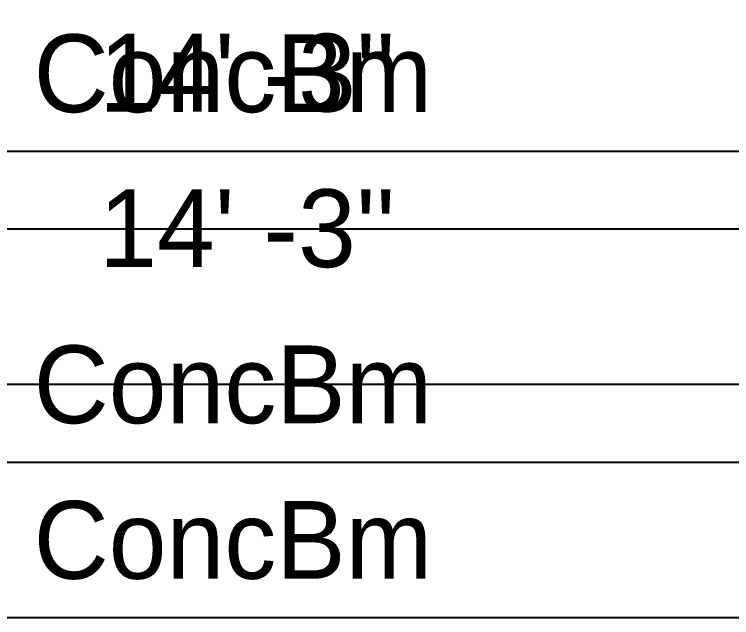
# Model space of a CAD drawing. Extents: x -38 to 2998, y -195 to 11529.
# Drawn here: x 1668.6 to 1724, y 180 to 226.5 of the extents above; entities that cross this region are included whole.
import ezdxf
from ezdxf.enums import TextEntityAlignment as Align

# ---------------------------------------------------------------- set-up
doc = ezdxf.new("R2010")
doc.units = 0
doc.header["$MEASUREMENT"] = 0
doc.layers.get('0').update_dxf_attribs({"linetype": 'CONTINUOUS'})
for name, color, linetype in [('CENTERLINES', 7, 'CONTINUOUS'), ('DIMENSIONS', 4, 'CONTINUOUS'), ('TEXT', 5, 'CONTINUOUS')]:
    doc.layers.add(name, color=color, linetype=linetype)
doc.dimstyles.get("Standard").update_dxf_attribs({"dimtxt": 0.18, "dimasz": 0.18, "dimexe": 0.18, "dimexo": 0.0625, "dimgap": 0.09, "dimtad": 0, "dimtih": 1, "dimtoh": 1, "dimdec": 4, "dimzin": 0, "dimtxsty": 'STANDARD', "dimcen": 0.09, "dimazin": 3, "dimtfac": 1, "dimtdec": 4, "dimtofl": 0, "dimtmove": 0, "dimatfit": 3, "dimtolj": 1, "dimtzin": 0})

# ---------------------------------------------------------------- blocks, each defined once
blk = doc.blocks.new('*D5271')
at = {"color": 1, "linetype": 'BYBLOCK'}
for points in [[(1604.733, 214.773), (1603.672, 213.712), (1596.248, 206.288), (1595.187, 205.227)], [(1775.733, 214.773), (1774.672, 213.712), (1767.248, 206.288), (1766.187, 205.227)]]:
    blk.add_solid(points, dxfattribs=at)
at = {"layer": 'DIMENSIONS', "color": 9, "linetype": 'BYBLOCK'}
for p, q in [((1599.96, 210), (1599.96, 228)), ((1770.96, 210), (1770.96, 228))]:
    blk.add_line(p, q, dxfattribs=at)
at = {"layer": 'DIMENSIONS', "color": 0, "linetype": 'BYBLOCK'}
blk.add_line((1599.96, 210), (1770.96, 210), dxfattribs=at)
at = {"layer": 'DIMENSIONS', "color": 0, "linetype": 'BYBLOCK', "insert": (1685.46, 222), "char_height": 6, "attachment_point": 5}
blk.add_mtext("\\A1; 14' -3''", dxfattribs=at)
blk = doc.blocks.new('*D5741')
at = {"color": 1, "linetype": 'BYBLOCK'}
for points in [[(1604.733, 202.773), (1603.672, 201.712), (1596.248, 194.288), (1595.187, 193.227)], [(1775.733, 202.773), (1774.672, 201.712), (1767.248, 194.288), (1766.187, 193.227)]]:
    blk.add_solid(points, dxfattribs=at)
at = {"layer": 'DIMENSIONS', "color": 9, "linetype": 'BYBLOCK'}
for p, q in [((1599.96, 198), (1599.96, 216)), ((1770.96, 198), (1770.96, 216))]:
    blk.add_line(p, q, dxfattribs=at)
at = {"layer": 'DIMENSIONS', "color": 0, "linetype": 'BYBLOCK'}
blk.add_line((1599.96, 198), (1770.96, 198), dxfattribs=at)
at = {"layer": 'DIMENSIONS', "color": 0, "linetype": 'BYBLOCK', "insert": (1685.46, 210), "char_height": 6, "attachment_point": 5}
blk.add_mtext("\\A1; 14' -3''", dxfattribs=at)
blk = doc.blocks.new('*D6211')
at = {"color": 1, "linetype": 'BYBLOCK'}
for points in [[(1604.733, 202.773), (1603.672, 201.712), (1596.248, 194.288), (1595.187, 193.227)], [(1775.733, 202.773), (1774.672, 201.712), (1767.248, 194.288), (1766.187, 193.227)]]:
    blk.add_solid(points, dxfattribs=at)
at = {"layer": 'DIMENSIONS', "color": 9, "linetype": 'BYBLOCK'}
for p, q in [((1599.96, 198), (1599.96, 216)), ((1770.96, 198), (1770.96, 216))]:
    blk.add_line(p, q, dxfattribs=at)
at = {"layer": 'DIMENSIONS', "color": 0, "linetype": 'BYBLOCK'}
blk.add_line((1599.96, 198), (1770.96, 198), dxfattribs=at)
at = {"layer": 'DIMENSIONS', "color": 0, "linetype": 'BYBLOCK', "insert": (1685.46, 210), "char_height": 6, "attachment_point": 5}
blk.add_mtext("\\A1; 14' -3''", dxfattribs=at)
blk = doc.blocks.new('*D6681')
at = {"color": 1, "linetype": 'BYBLOCK'}
for points in [[(1604.733, 202.773), (1603.672, 201.712), (1596.248, 194.288), (1595.187, 193.227)], [(1775.733, 202.773), (1774.672, 201.712), (1767.248, 194.288), (1766.187, 193.227)]]:
    blk.add_solid(points, dxfattribs=at)
at = {"layer": 'DIMENSIONS', "color": 9, "linetype": 'BYBLOCK'}
for p, q in [((1599.96, 198), (1599.96, 216)), ((1770.96, 198), (1770.96, 216))]:
    blk.add_line(p, q, dxfattribs=at)
at = {"layer": 'DIMENSIONS', "color": 0, "linetype": 'BYBLOCK'}
blk.add_line((1599.96, 198), (1770.96, 198), dxfattribs=at)
at = {"layer": 'DIMENSIONS', "color": 0, "linetype": 'BYBLOCK', "insert": (1685.46, 210), "char_height": 6, "attachment_point": 5}
blk.add_mtext("\\A1; 14' -3''", dxfattribs=at)
blk = doc.blocks.new('*D7172')
at = {"color": 1, "linetype": 'BYBLOCK'}
for points in [[(1604.733, 238.773), (1603.672, 237.712), (1596.248, 230.288), (1595.187, 229.227)], [(1775.733, 238.773), (1774.672, 237.712), (1767.248, 230.288), (1766.187, 229.227)]]:
    blk.add_solid(points, dxfattribs=at)
at = {"layer": 'DIMENSIONS', "color": 9, "linetype": 'BYBLOCK'}
for p, q in [((1599.96, 234), (1599.96, 252)), ((1770.96, 234), (1770.96, 252))]:
    blk.add_line(p, q, dxfattribs=at)
at = {"layer": 'DIMENSIONS', "color": 0, "linetype": 'BYBLOCK'}
blk.add_line((1599.96, 234), (1770.96, 234), dxfattribs=at)
at = {"layer": 'DIMENSIONS', "color": 0, "linetype": 'BYBLOCK', "insert": (1685.46, 246), "char_height": 6, "attachment_point": 5}
blk.add_mtext("\\A1; 14' -3''", dxfattribs=at)

msp = doc.modelspace()

# ---------------------------------------------------------------- linework, layer by layer
at = {"layer": 'CENTERLINES', "color": 0, "linetype": 'CONTINUOUS'}
for p, q in [((1611.96, 216), (1758.96, 216)), ((1611.96, 192), (1758.96, 192)), ((1611.96, 180), (1758.96, 180)), ((1611.96, 180), (1758.96, 180)), ((1611.96, 180), (1758.96, 180))]:
    msp.add_line(p, q, dxfattribs=at)

# ---------------------------------------------------------------- texts
at = {"layer": 'TEXT', "color": 0}
for p in [(1685.46, 222), (1685.46, 198), (1685.46, 186), (1685.46, 186), (1685.46, 186)]:
    msp.add_text('ConcBm', height=6, dxfattribs=at).set_placement(p, align=Align.MIDDLE)

# ---------------------------------------------------------------- dimensions: what is measured, and where the dimension line sits
at = {"layer": 'DIMENSIONS'}
for base, p1, p2, picture, middle in [((1770.96, 234), (1599.96, 222), (1770.96, 222), '*D7172', (1685.46, 222)), ((1770.96, 210), (1599.96, 198), (1770.96, 198), '*D5271', (1685.46, 198)), ((1770.96, 198), (1599.96, 186), (1770.96, 186), '*D5741', (1685.46, 186)), ((1770.96, 198), (1599.96, 186), (1770.96, 186), '*D6211', (1685.46, 186)), ((1770.96, 198), (1599.96, 186), (1770.96, 186), '*D6681', (1685.46, 186))]:
    dim = msp.add_linear_dim(base=base, p1=p1, p2=p2, dimstyle='STANDARD', dxfattribs=at)
    dim.commit()
    dim.dimension.update_dxf_attribs({"geometry": picture, "text_midpoint": middle})

doc.saveas('drawing.dxf')
